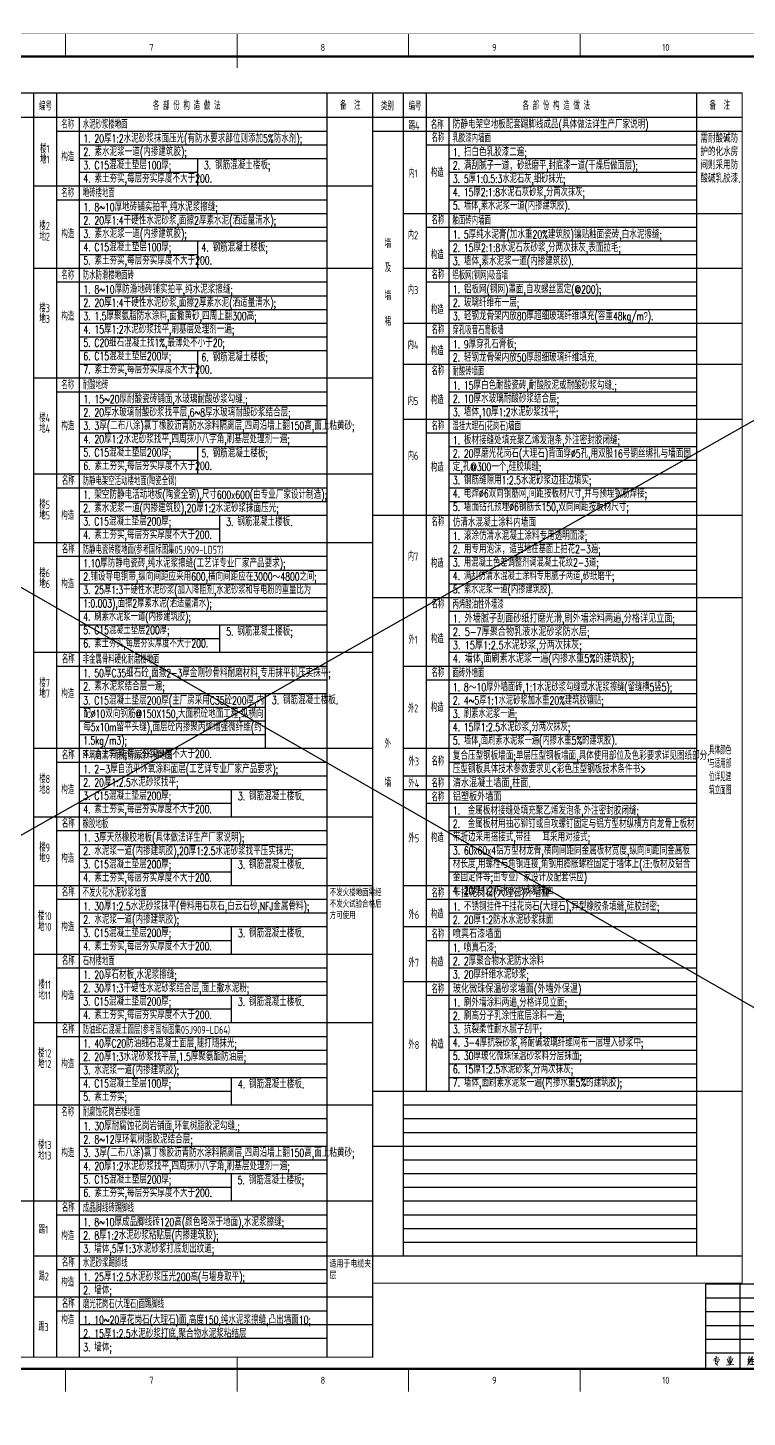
# Model space of a CAD drawing. Extents: x 238398 to 585159, y -66832 to 191977.
# Drawn here: x 408279 to 439743, y 131199 to 191977 of the extents above; entities that cross this region are included whole.
import ezdxf
from ezdxf.enums import TextEntityAlignment as Align

# ---------------------------------------------------------------- set-up
doc = ezdxf.new("R2010")
doc.units = 0
doc.header["$LTSCALE"] = 1000
doc.header["$MEASUREMENT"] = 0
doc.layers.get('0').update_dxf_attribs({"color": 8})
for name, color, linetype in [('-人员定位', 6, 'Continuous'), ('HQ2', 8, 'Continuous'), ('工程做法表', 8, 'Continuous')]:
    doc.layers.add(name, color=color, linetype=linetype)
doc.layers.add('PUB_TEXT', color=8, linetype='Continuous', lineweight=20)
doc.styles.add('BIGFONT', font='gbenor.shx', dxfattribs={"bigfont": 'gbcbig.shx'})
doc.styles.add('HZ', font='geditxt.shx', dxfattribs={"width": 0.75, "bigfont": 'hzfs_1.shx'})
doc.styles.get("Standard").update_dxf_attribs({"font": 'gbenor.shx', "bigfont": 'gbcbig.shx'})
doc.styles.add('TK', font='GEDITXT.SHX', dxfattribs={"width": 0.85, "height": 3.5, "bigfont": 'hztxt1.shx'})

# ---------------------------------------------------------------- blocks, each defined once
blk = doc.blocks.new('GEDI_WK_A11')
at = {"color": 3}
for p, q in [((450, 584), (450, 594)), ((525, 584), (525, 594)), ((600, 584), (600, 594)), ((675, 584), (675, 594)), ((450, 0), (450, 10)), ((525, 0), (525, 10)), ((600, 0), (600, 10)), ((675, 0), (675, 10))]:
    blk.add_line(p, q, dxfattribs=at)
for points, const_width in [([(0, 0), (1050, 0), (1050, 594), (0, 594)], 0.1), ([(25, 10), (1040, 10), (1040, 584), (25, 584)], 1)]:
    blk.add_lwpolyline(points, close=True, dxfattribs=dict(at, const_width=const_width))
for points in [[(525, 579, 0.5, 0.5, 0), (525, 594, 0.5, 0.5, 0)], [(525, 0, 0.5, 0.5, 0), (525, 15, 0.5, 0.5, 0)]]:
    blk.add_lwpolyline(points, format="xyseb", dxfattribs=at)
for s, p in [('7', (487.5, 588)), ('8', (562.5, 588)), ('9', (637.5, 588)), ('10', (712.5, 588)), ('7', (487.5, 5)), ('8', (562.5, 5)), ('9', (637.5, 5)), ('10', (712.5, 5))]:
    blk.add_text(s, height=3, dxfattribs=at).set_placement(p, align=Align.MIDDLE)
blk = doc.blocks.new('GEDI_HQ2_2012')
at = {"layer": 'HQ2', "color": 2}
for p, q in [((0, 37), (-65, 37)), ((-65, 0), (-65, 37)), ((-50, 0), (-50, 37)), ((-35, 0), (-35, 37)), ((-15, 0), (-15, 37)), ((0, 0), (0, 37)), ((-65, 31), (0, 31)), ((-65, 25), (0, 25)), ((-65, 19), (0, 19)), ((-65, 13), (0, 13)), ((-65, 7), (0, 7)), ((0, 0), (0, 7)), ((-65, 0), (0, 0))]:
    blk.add_line(p, q, dxfattribs=at)
at = {"layer": 'HQ2', "color": 7, "lineweight": 0}
for points in [[(-61.84, 3.75), (-58.95, 3.96), (-59.09, 3.99), (-59.26, 3.96)], [(-61.32, 4.51), (-59.5, 4.74), (-59.61, 4.74), (-59.81, 4.67)], [(-60.48, 5.59), (-60.45, 5.32), (-60.68, 4.06), (-60.94, 2.94), (-61, 3), (-59.61, 3.24), (-59.64, 3.34), (-60.33, 1.98)], [(-60.97, 2.42), (-60.62, 2.15), (-60.39, 1.98), (-60.13, 1.81), (-59.99, 1.67), (-59.9, 1.5)], [(-56.1, 1.64), (-52.83, 1.81), (-52.98, 1.84), (-53.3, 1.77)], [(-55.7, 4.3), (-55.3, 3.17), (-55.24, 2.8)], [(-54.89, 5.32), (-54.83, 5.02), (-54.83, 1.71)], [(-54.16, 5.56), (-54.1, 5.29), (-54.16, 1.74)], [(-53.24, 4.44), (-53.3, 3.99), (-53.67, 3.34), (-54.13, 2.66)], [(-45.7, 4.4), (-45.7, 4.26), (-45.81, 3.69), (-45.9, 3.24), (-45.95, 2.94), (-46.07, 2.69), (-46.25, 2.39), (-46.42, 2.12), (-46.62, 1.84), (-46.85, 1.57)], [(-46.82, 3.96), (-45.72, 4.09)], [(-46.04, 5.53), (-46.04, 5.36), (-46.48, 3), (-46.3, 2.9), (-46.1, 2.73), (-45.92, 2.59), (-45.78, 2.42), (-45.7, 2.25)], [(-45.75, 1.81), (-43.72, 1.91), (-43.93, 1.94), (-44.27, 1.88)], [(-45.12, 4.88), (-45.12, 4.64), (-45.26, 3.99), (-45.4, 3.58), (-45.58, 3.21)], [(-45.29, 3), (-44.07, 3.17), (-44.22, 3.17), (-44.36, 3.11)], [(-45.17, 3.96), (-44.02, 4.06), (-44.1, 4.09), (-44.27, 4.06)], [(-44.71, 5.53), (-44.68, 5.32), (-44.74, 1.88)], [(-39.56, 4.64), (-39.47, 4.61), (-38.17, 4.84), (-38.25, 4.91), (-38.49, 4.57), (-38.74, 4.2), (-39.01, 3.89), (-39.3, 3.58), (-39.62, 3.27), (-39.96, 2.97), (-40.34, 2.69), (-40.4, 2.66), (-40.63, 2.52), (-40.86, 2.36)], [(-39.15, 5.7), (-39.18, 5.46), (-39.53, 4.91), (-39.73, 4.57), (-39.96, 4.26), (-40.25, 3.92), (-40.54, 3.69)], [(-39.88, 4.26), (-39.82, 4.23), (-39.5, 3.92), (-39.47, 3.75), (-39.59, 3.99)], [(-39.73, 3.04), (-39.67, 2.94), (-39.62, 2.08), (-39.59, 1.98), (-39.59, 1.37), (-39.62, 1.64), (-39.62, 1.74), (-38.19, 1.91), (-38.22, 1.91), (-38.37, 1.91), (-38.22, 3.17), (-38.17, 3.11), (-38.25, 3.07), (-39.64, 2.87)], [(-27.95, 4.37), (-27.98, 4.2), (-28.44, 3.58), (-28.47, 3.51), (-28.7, 3.21), (-29.11, 2.83), (-29.31, 2.66), (-29.51, 2.49)], [(-28.5, 5.49), (-28.53, 5.26), (-28.76, 4.74), (-28.96, 4.33), (-29.2, 3.99)], [(-28.99, 1.61), (-26.79, 1.77), (-26.93, 1.77), (-27.25, 1.74)], [(-28.73, 4.81), (-27.89, 4.91)], [(-28.62, 2.66), (-28.47, 2.22), (-28.47, 2.01), (-28.5, 2.29)], [(-28.53, 4.78), (-28.33, 4.26)], [(-27.57, 3.27), (-28.5, 3.14)], [(-28.07, 2.94), (-27.95, 2.42), (-28.01, 2.15), (-28.01, 2.52)], [(-28.01, 4.13), (-26.85, 2.83), (-26.38, 2.83), (-26.85, 2.87), (-27.08, 3.11)], [(-27.43, 5.49), (-27.4, 5.32), (-27.75, 4.37)], [(-27.34, 2.9), (-27.34, 2.66), (-27.69, 1.71)], [(-27.6, 4.71), (-26.56, 4.88)], [(-27.28, 4.67), (-27.02, 4.13)], [(-22.07, 4.64), (-21.98, 4.61), (-20.68, 4.84), (-20.76, 4.91), (-20.99, 4.57), (-21.26, 4.2), (-21.52, 3.89), (-21.81, 3.58), (-22.12, 3.27), (-22.47, 2.97), (-22.85, 2.69), (-22.91, 2.66), (-23.14, 2.52), (-23.37, 2.36)], [(-21.66, 5.7), (-21.69, 5.46), (-22.04, 4.91), (-22.24, 4.57), (-22.47, 4.26), (-22.76, 3.92), (-23.05, 3.69)], [(-22.39, 4.26), (-22.33, 4.23), (-22.01, 3.92), (-21.98, 3.75), (-22.1, 3.99)], [(-22.24, 3.04), (-22.18, 2.94), (-22.12, 2.08), (-22.1, 1.98), (-22.1, 1.37), (-22.12, 1.64), (-22.12, 1.74), (-20.71, 1.91), (-20.74, 1.91), (-20.88, 1.91), (-20.74, 3.17), (-20.68, 3.11), (-20.76, 3.07), (-22.15, 2.87)], [(-11.41, 5.19), (-11.35, 4.84), (-11.32, 4.09), (-11.29, 3.31), (-11.29, 3.21), (-11.29, 2.66), (-11.29, 1.94), (-11.29, 2.18), (-10.17, 2.39), (-9.93, 2.15), (-9.87, 2.46), (-9.87, 2.87), (-9.84, 3.65), (-9.82, 4.47), (-9.82, 5.15), (-9.79, 5.05), (-11.32, 4.81)], [(-11.29, 3.58), (-10.17, 3.79), (-10.28, 3.82), (-10.54, 3.69)], [(-6.17, 2.63), (-4.37, 2.9), (-4.46, 2.94), (-4.57, 2.83)], [(-5.5, 2.42), (-5.53, 2.25), (-5.76, 1.91), (-5.97, 1.67), (-6.17, 1.5)], [(-6.08, 4.57), (-4.37, 4.78)], [(-5.62, 5.49), (-5.56, 5.29), (-5.56, 2.73)], [(-5.53, 3.99), (-5.01, 4.09)], [(-5.5, 3.41), (-5.04, 3.51)], [(-5.04, 2.52), (-4.72, 2.12), (-4.72, 1.94), (-4.83, 2.25)], [(-4.8, 5.7), (-4.75, 5.49), (-4.83, 2.83)], [(-4.14, 5.22), (-4.05, 4.84), (-4.05, 4.09), (-4.08, 3.27), (-4.14, 2.76), (-4.28, 2.22), (-4.46, 1.88), (-4.78, 1.37)], [(-4.08, 3.07), (-4.02, 3.07), (-3.56, 3.17)], [(-4.05, 4.81), (-3.18, 4.98), (-3.27, 5.08), (-3.27, 4.03), (-3.27, 3.96), (-3.24, 2.42), (-3.27, 1.84), (-3.3, 1.5), (-3.33, 1.4), (-3.76, 1.84), (-3.36, 1.54)], [(-4.02, 3.96), (-3.53, 4.06)]]:
    blk.add_lwpolyline(points, dxfattribs=at)
blk.add_text('112233', height=0.0001).set_placement((-22.1, 1.74))
blk = doc.blocks.new('A$C7DF8697A')
for name, p in [('GEDI_WK_A11', (0, 0)), ('GEDI_HQ2_2012', (795, 10))]:
    blk.add_blockref(name, p)
at = {"style": 'TK', "width": 0.85}
for tag, height, p in [('PROJECTNAME', 4.75, (985, 44)), ('PHASE', 4, (1027, 44)), ('DRAWINGNAME', 4.75, (995, 31))]:
    blk.add_attdef(tag, text='', height=height, dxfattribs=at).set_placement(p, align=Align.MIDDLE_CENTER)
for tag, p, height in [('APPROVE', (872, 32.75), 3.5), ('DESIGN', (917, 32.75), 3.5), ('REVIEW1', (872, 25.75), 3.5), ('DRAW', (917, 25.75), 3.5), ('REVIEW2', (872, 18.75), 3.5), ('PROPORTION', (917, 18.75), 3.5), ('DRAWINGNUMBER', (967, 18.5), 4), ('CHECK', (872, 11.75), 3.5), ('DATE', (917, 11.75), 3.5), ('VERSION', (1033, 11.75), 3.5)]:
    blk.add_attdef(tag, p, '', height=height, dxfattribs=at)

msp = doc.modelspace()

# ---------------------------------------------------------------- linework, layer by layer
at = {"layer": '-人员定位'}
for p, q in [((364934.5, 132316.4), (469934.5, 191716.4)), ((365269.7, 191976.9), (471303.3, 131198.5))]:
    msp.add_line(p, q, dxfattribs=at)
at = {"layer": '工程做法表'}
for p, q in [((415697.6, 186258.1), (415697.6, 185058.1)), ((415705.5, 182658.1), (415705.5, 181458.1)), ((415705.5, 177858.1), (415705.5, 176658.1)), ((415705.5, 173658.1), (415705.5, 172458.1)), ((416669.7, 170658.1), (416669.7, 169458.1)), ((416669.7, 165858.1), (416669.7, 164658.1)), ((418666.7, 162858.1), (418666.7, 160458.1)), ((417180.4, 158658.1), (417180.4, 157458.1)), ((417180.4, 155658.1), (417180.4, 154458.1)), ((417180.4, 152658.1), (417180.4, 151458.1)), ((417180.4, 149658.1), (417180.4, 148458.1)), ((417180.4, 146058.1), (417180.4, 144858.1)), ((417180.4, 141858.1), (417180.4, 140658.1))]:
    msp.add_line(p, q, dxfattribs=at)
at = {"layer": '工程做法表', "const_width": 50}
for points in [[(369434.5, 189121.7), (412888.8, 189121.7)], [(369434.5, 189121.7), (423363.1, 189121.7), (423363.1, 133821.7), (407200.1, 133821.7)], [(369434.5, 189121.7), (423363.1, 189121.7), (423363.1, 133821.7), (407200.1, 133821.7)], [(385597.6, 189121.7), (439526.2, 189121.7), (439526.2, 137058.1), (423363.1, 137058.1)], [(385597.6, 189121.7), (439526.2, 189121.7), (439523.3, 138258.1), (423363.1, 138258.1)], [(407193.7, 188058.1), (423363.1, 188058.1)], [(423356.7, 188058.1), (439526.2, 188058.1)]]:
    msp.add_lwpolyline(points, dxfattribs=at)
at = {"layer": '工程做法表'}
for points in [[(408531.6, 189121.7), (408531.6, 133821.7)], [(409531.6, 189121.7), (409531.6, 133821.7)], [(421361.8, 189121.7), (421361.8, 133821.7)], [(424695.7, 189121.7), (424695.7, 138258.1)], [(425694.7, 189121.7), (425694.7, 145458.1)], [(437525.9, 189121.7), (437525.9, 138258.1)], [(410531.6, 188058.1), (410531.6, 133821.7)], [(426695.6, 188058.1), (426695.6, 145458.1)], [(409531.6, 187458.1), (421361.8, 187458.1)], [(409531.6, 187458.1), (421361.8, 187458.1)], [(423364.1, 187458.1), (439526, 187458.1)], [(410531.6, 186858.1), (421361.8, 186858.1)], [(425695.7, 186858.1), (437525.9, 186858.1)], [(410531.6, 186258.1), (421361.8, 186258.1)], [(426695.6, 186258.1), (437525.9, 186258.1)], [(410531.6, 185658.1), (415697.6, 185658.1)], [(426695.6, 185658.1), (437525.9, 185658.1)], [(408531.6, 185058.1), (423363.1, 185058.1)], [(426695.6, 185058.1), (437525.9, 185058.1)], [(409531.6, 184458.1), (421361.8, 184458.1)], [(426695.6, 184458.1), (437525.9, 184458.1)], [(410531.6, 183858.1), (421361.8, 183858.1)], [(424695.7, 183858.1), (439525.8, 183858.1)], [(410531.6, 183258.1), (421361.8, 183258.1)], [(425695.7, 183258.1), (437525.9, 183258.1)], [(410531.6, 182658.1), (421361.8, 182658.1)], [(426695.6, 182658.1), (437525.9, 182658.1)], [(410531.6, 182058.1), (415705.5, 182058.1)], [(426695.6, 182058.1), (437525.9, 182058.1)], [(408531.6, 181458.1), (423363.1, 181458.1)], [(424694.7, 181458.1), (439525.7, 181458.1)], [(409531.6, 180858.1), (421361.8, 180858.1)], [(425695.7, 180858.1), (437525.9, 180858.1)], [(410531.6, 180258.1), (421361.8, 180258.1)], [(426695.6, 180258.1), (437525.9, 180258.1)], [(410531.6, 179658.1), (421361.8, 179658.1)], [(426695.6, 179658.1), (437525.9, 179658.1)], [(410531.6, 179058.1), (421361.8, 179058.1)], [(424694.7, 179058.1), (439525.7, 179058.1)], [(410531.6, 178458.1), (421361.8, 178458.1)], [(425695.7, 178458.1), (437525.9, 178458.1)], [(410531.6, 177858.1), (421361.8, 177858.1)], [(426695.6, 177858.1), (437525.9, 177858.1)], [(410531.6, 177258.1), (415705.5, 177258.1)], [(424694.7, 177258.1), (439525.7, 177258.1)], [(408531.6, 176658.1), (423363.1, 176658.1)], [(426695.6, 176658.1), (437525.9, 176658.1)], [(409531.6, 176058.1), (421361.8, 176058.1)], [(426695.6, 176058.1), (437525.9, 176058.1)], [(410531.6, 175458.1), (421361.8, 175458.1)], [(426695.6, 175458.1), (437525.9, 175458.1)], [(410531.6, 174858.1), (421361.8, 174858.1)], [(424694.7, 174858.1), (439525.1, 174858.1)], [(410531.6, 174258.1), (421361.8, 174258.1)], [(425694.7, 174258.1), (437525.9, 174258.1)], [(410531.6, 173658.1), (421361.8, 173658.1)], [(426695.6, 173658.1), (437525.9, 173658.1)], [(410531.6, 173058.1), (415705.5, 173058.1)], [(426695.6, 173058.1), (437525.9, 173058.1)], [(408531.6, 172458.1), (423363.1, 172458.1)], [(426694.6, 172458.1), (437524.9, 172458.1)], [(409531.6, 171858.1), (421361.8, 171858.1)], [(426694.6, 171858.1), (437525.9, 171858.1)], [(410531.6, 171258.1), (421361.8, 171258.1)], [(426694.6, 171258.1), (437525.9, 171258.1)], [(410531.6, 170658.1), (421361.8, 170658.1)], [(423363.1, 170658.1), (439525.2, 170658.1)], [(410531.6, 170058.1), (416669.7, 170058.1)], [(426695.6, 170058.1), (437525.9, 170058.1)], [(408531.6, 169458.1), (423362.9, 169458.1)], [(426695.6, 169458.1), (437525.9, 169458.1)], [(409531.6, 168858.1), (421361.8, 168858.1)], [(426695.6, 168858.1), (437525.9, 168858.1)], [(410531.6, 168258.1), (421361.8, 168258.1)], [(426695.6, 168258.1), (437525.9, 168258.1)], [(410531.6, 167658.1), (421361.8, 167658.1)], [(426695.6, 167658.1), (437525.9, 167658.1)], [(410531.6, 167058.1), (421361.8, 167058.1)], [(423363.1, 167058.1), (439525, 167058.1)], [(410531.6, 166458.1), (421361.8, 166458.1)], [(426695.6, 166458.1), (437525.9, 166458.1)], [(410531.6, 165858.1), (421361.8, 165858.1)], [(426695.6, 165858.1), (437525.9, 165858.1)], [(410531.6, 165258.1), (416669.7, 165258.1)], [(426695.6, 165258.1), (437525.9, 165258.1)], [(408531.6, 164658.1), (423362.6, 164658.1)], [(426695.6, 164658.1), (437525.9, 164658.1)], [(409531.6, 164058.1), (421361.8, 164058.1)], [(424695.7, 164058.1), (437525.9, 164058.1)], [(410531.6, 163458.1), (421361.8, 163458.1)], [(425695.7, 163458.1), (437525.9, 163458.1)], [(410531.6, 162858.1), (421361.8, 162858.1)], [(426695.6, 162858.1), (437525.9, 162858.1)], [(410531.6, 162258.1), (418666.7, 162258.1)], [(426695.6, 162258.1), (437525.9, 162258.1)], [(410531.6, 161658.1), (418666.7, 161658.1)], [(426695.6, 161658.1), (437525.9, 161658.1)], [(408531.6, 160458.1), (423362.4, 160458.1)], [(410531.6, 161058.1), (418666.7, 161058.1)], [(424695.7, 160458.1), (437525.9, 160458.1)], [(426695.6, 161058.1), (437525.9, 161058.1)], [(409531.6, 159858.1), (421361.8, 159858.1)], [(426695.6, 159858.1), (437525.9, 159858.1)], [(410531.6, 159258.1), (421361.8, 159258.1)], [(424695.7, 159258.1), (437525.9, 159258.1)], [(410531.6, 158658.1), (421361.8, 158658.1)], [(424695.7, 158658.1), (437525.9, 158658.1)], [(410531.6, 158058.1), (417180.4, 158058.1)], [(425694.7, 158058.1), (437525.9, 158058.1)], [(408531.6, 157458.1), (423362.3, 157458.1)], [(426695.6, 157458.1), (437525.9, 157458.1)], [(409531.6, 156858.1), (421361.8, 156858.1)], [(426695.6, 156858.1), (437525.9, 156858.1)], [(410531.6, 156258.1), (421361.8, 156258.1)], [(426695.6, 156258.1), (437525.9, 156258.1)], [(410531.6, 155658.1), (421361.8, 155658.1)], [(426695.6, 155658.1), (437525.9, 155658.1)], [(410531.6, 155058.1), (417180.4, 155058.1)], [(426695.6, 155058.1), (437525.9, 155058.1)], [(408531.6, 154458.1), (423362.1, 154458.1)], [(424695.7, 154458.1), (437525.9, 154458.1)], [(409531.6, 153858.1), (421361.8, 153858.1)], [(425695.7, 153858.1), (437525.9, 153858.1)], [(410531.6, 153258.1), (421361.8, 153258.1)], [(426695.6, 153258.1), (437525.9, 153258.1)], [(410531.6, 152658.1), (421361.8, 152658.1)], [(424695.7, 152658.1), (437525.9, 152658.1)], [(410531.6, 152058.1), (417180.4, 152058.1)], [(425695.7, 152058.1), (437525.9, 152058.1)], [(408531.6, 151458.1), (423363.1, 151458.1)], [(426694.6, 151458.1), (437525.9, 151458.1)], [(409531.6, 150858.1), (421361.8, 150858.1)], [(426695.6, 150858.1), (437525.9, 150858.1)], [(410531.6, 150258.1), (421361.8, 150258.1)], [(424695.7, 150258.1), (437525.9, 150258.1)], [(410531.6, 149658.1), (421361.8, 149658.1)], [(425694.7, 149658.1), (437525.9, 149658.1)], [(410531.6, 149058.1), (417180.4, 149058.1)], [(426694.6, 149058.1), (437525.9, 149058.1)], [(408531.6, 148458.1), (423363.1, 148458.1)], [(426694.6, 148458.1), (437525.9, 148458.1)], [(426695.6, 148458.1), (437525.9, 148458.1)], [(409531.6, 147858.1), (421361.8, 147858.1)], [(426694.6, 147858.1), (437525.9, 147858.1)], [(426695.6, 147858.1), (437525.9, 147858.1)], [(410531.6, 147258.1), (421361.8, 147258.1)], [(426694.6, 147258.1), (437525.9, 147258.1)], [(426695.6, 147258.1), (437525.9, 147258.1)], [(410531.6, 146658.1), (421361.8, 146658.1)], [(426694.6, 146658.1), (437525.9, 146658.1)], [(426695.6, 146658.1), (437525.9, 146658.1)], [(410531.6, 146058.1), (421361.8, 146058.1)], [(426694.6, 146058.1), (437525.9, 146058.1)], [(426695.6, 146058.1), (437525.9, 146058.1)], [(410531.6, 145458.1), (417180.4, 145458.1)], [(423364.1, 145458.1), (439524.3, 145458.1)], [(424695.7, 145458.1), (437525.9, 145458.1)], [(424695.7, 145458.1), (437525.9, 145458.1)], [(426695.6, 145458.1), (437525.9, 145458.1)], [(408531.6, 144858.1), (421361.8, 144858.1)], [(421361.8, 144858.1), (423363.1, 144858.1)], [(424695.7, 144858.1), (437525.9, 144858.1)], [(410531.6, 144258.1), (421361.8, 144258.1)], [(424695.7, 144258.1), (437525.9, 144258.1)], [(410531.6, 143658.1), (421361.8, 143658.1)], [(424695.7, 143658.1), (437525.9, 143658.1)], [(410531.6, 143058.1), (421361.8, 143058.1)], [(423363.1, 143058.1), (437525.9, 143058.1)], [(410531.6, 142458.1), (421361.8, 142458.1)], [(424695.7, 142458.1), (437525.9, 142458.1)], [(410531.6, 141858.1), (421361.8, 141858.1)], [(424695.7, 141858.1), (437525.9, 141858.1)], [(410531.6, 141258.1), (417180.4, 141258.1)], [(424695.7, 141258.1), (437525.9, 141258.1)], [(407200.1, 140658.1), (423363.1, 140658.1)], [(424695.7, 140658.1), (437525.9, 140658.1)], [(409531.6, 140058.1), (421361.8, 140058.1)], [(424695.7, 140058.1), (437525.9, 140058.1)], [(410531.6, 139458.1), (421361.8, 139458.1)], [(424695.7, 139458.1), (437525.9, 139458.1)], [(410531.6, 138858.1), (421361.8, 138858.1)], [(424695.7, 138858.1), (437525.9, 138858.1)], [(408531.6, 138258.1), (423361.5, 138258.1)], [(423363.1, 138258.1), (439523.3, 138258.1)], [(409531.6, 137658.1), (421361.8, 137658.1)], [(410531.6, 137058.1), (421361.8, 137058.1)], [(408531.6, 136458.1), (423361.5, 136458.1)], [(409531.6, 135858.1), (421361.8, 135858.1)], [(410531.6, 135258.1), (423361.5, 135258.1)], [(410531.6, 134658.1), (421361.8, 134658.1)]]:
    msp.add_lwpolyline(points, dxfattribs=at)

# ---------------------------------------------------------------- block references
at = {"layer": 'PUB_TEXT', "xscale": 100, "yscale": 100, "zscale": 100}
msp.add_blockref('A$C7DF8697A', (364934.5, 132316.4), dxfattribs=at)

# ---------------------------------------------------------------- texts
at = {"layer": 'PUB_TEXT', "linetype": 'Continuous', "style": 'BIGFONT'}
for s, width, p in [('编号', 0.8, (409049.6, 188370.1)), ('备  注', 0.8, (422381.1, 188400.9)), ('类别', 0.8, (424004.4, 188370.1)), ('编号', 0.8, (425212.7, 188370.1)), ('备  注', 0.8, (438544.2, 188400.9)), ('踢4', 0.75, (425181.9, 187520)), ('名称', 0.8, (426211.8, 186987.2)), ('楼1', 0.8, (409017.1, 186506.5)), ('地1', 0.8, (409017.1, 186038.5)), ('内1', 0.75, (425131.4, 185428.8)), ('名称', 0.8, (426211.8, 183387.2)), ('楼2', 0.8, (409017.1, 183135.4)), ('地2', 0.8, (409017.1, 182667.4)), ('内2', 0.75, (425131.4, 182724.8)), ('墙', 0.8, (424029.4, 182355.2)), ('及', 0.8, (424029.4, 181298)), ('名称', 0.8, (426211.8, 180987.2)), ('内3', 0.75, (425131.4, 180324.8)), ('楼3', 0.8, (409017.1, 179535.4)), ('墙', 0.8, (424029.4, 180080)), ('地3', 0.8, (409017.1, 179067.4)), ('裙', 0.8, (424029.4, 178947.6)), ('名称', 0.8, (426211.8, 178587.2)), ('内4', 0.75, (425131.4, 177924.8)), ('名称', 0.8, (426211.8, 176787.2)), ('内5', 0.75, (425131.4, 175482.6)), ('楼4', 0.8, (409017.1, 174735.4)), ('地4', 0.8, (409017.1, 174267.4)), ('名称', 0.8, (426211.8, 174387.2)), ('内6', 0.75, (425131.4, 173082.6)), ('名称', 0.8, (410047.8, 171987.2)), ('楼5', 0.8, (409017.1, 170942.3)), ('地5', 0.8, (409017.1, 170474.3)), ('名称', 0.8, (426211.8, 170187.2)), ('名称', 0.8, (410047.8, 168987.2)), ('内7', 0.75, (425131.4, 168671.1)), ('楼6', 0.8, (409017.1, 167942.3)), ('地6', 0.8, (409017.1, 167474.3)), ('名称', 0.8, (426211.8, 166587.2)), ('外1', 0.75, (425131.4, 165028.8)), ('名称', 0.8, (410047.8, 164187.2)), ('楼7', 0.8, (409017.1, 163142.3)), ('名称', 0.8, (426211.8, 163587.2)), ('地7', 0.8, (409017.1, 162674.3)), ('外2', 0.75, (425131.4, 162028.8)), ('外', 0.8, (424029.4, 160470.7)), ('名称', 0.8, (410047.8, 159987.2)), ('外3', 0.8, (425160.2, 159705.6)), ('名称', 0.8, (426211.8, 159711.1)), ('楼8', 0.8, (409017.1, 158942.3)), ('地8', 0.8, (409017.1, 158474.3)), ('墙', 0.8, (424029.4, 158782.1)), ('外4', 0.8, (425160.2, 158744.8)), ('名称', 0.8, (426211.8, 158750.2)), ('名称', 0.8, (426211.8, 158150.2)), ('名称', 0.8, (410047.8, 156987.2)), ('楼9', 0.8, (409017.1, 155942.3)), ('外5', 0.8, (425160.2, 156348.2)), ('地9', 0.8, (409017.1, 155474.3)), ('名称', 0.8, (410047.8, 153987.2)), ('名称', 0.8, (426211.8, 153950.2)), ('楼10', 0.8, (409017.1, 152942.3)), ('外6', 0.8, (425160.2, 152999.9)), ('地10', 0.8, (409017.1, 152474.3)), ('名称', 0.8, (426211.8, 152150.2)), ('名称', 0.8, (410047.8, 150987.2)), ('外7', 0.8, (425160.2, 150899.9)), ('楼11', 0.8, (409017.1, 149942.3)), ('名称', 0.8, (426211.8, 149750.2)), ('地11', 0.8, (409017.1, 149474.3)), ('名称', 0.8, (410047.8, 147987.2)), ('外8', 0.8, (425160.2, 147309.8)), ('楼12', 0.8, (409017.1, 146942.3)), ('地12', 0.8, (409017.1, 146474.3)), ('楼13', 0.8, (409017.1, 142935.4)), ('地13', 0.8, (409017.1, 142467.4)), ('名称', 0.8, (410047.8, 140187.2)), ('踢1', 0.75, (408967.3, 139222.9)), ('名称', 0.8, (410047.8, 137787.2)), ('踢2', 0.75, (408977.8, 137180.9)), ('名称', 0.8, (410047.8, 135987.2)), ('踢3', 0.75, (408967.3, 134963.9))]:
    msp.add_text(s, height=350, dxfattribs=dict(at, width=width)).set_placement(p, align=Align.CENTER)
at = {"layer": 'PUB_TEXT', "linetype": 'Continuous', "style": 'BIGFONT', "width": 0.8}
for s, p in [('各 部 份 构 造 做 法', (413752.8, 188389.3)), ('各 部 份 构 造 做 法', (429915.9, 188389.3)), ('名称', (409741.9, 187567)), ('水泥砂浆楼地面', (410680.8, 187567)), ('名称', (425906.3, 187554.6)), ('乳胶漆内墙面', (426850.8, 186968.1)), ('构造', (409748.3, 186150.2)), ('构造', (425908.2, 185463.5)), ('名称', (409741.9, 184567)), ('地砖楼地面', (410680.8, 184567)), ('釉面砖内墙面', (426850.8, 183368.1)), ('构造', (409748.3, 182779.1)), ('构造', (425908.2, 181863.5)), ('名称', (409741.9, 180967)), ('防水防滑楼地面砖', (410680.8, 180967)), ('铝板网(钢网)吸音墙', (426850.8, 180968.1)), ('构造', (409748.3, 179179.1)), ('构造', (425908.2, 179463.5)), ('穿孔吸音石膏板墙', (426850.8, 178568.1)), ('构造', (425908.2, 177663.5)), ('耐酸砖墙面', (426850.8, 176768.1)), ('名称', (409741.9, 176167)), ('耐酸地砖', (410680.8, 176167)), ('构造', (425908.2, 175517.2)), ('构造', (409748.3, 174379.1)), ('湿挂大理石(花岗石)墙面', (426850.8, 174368.1)), ('构造', (425908.2, 172568.9)), ('防静电架空活动楼地面(陶瓷全钢) ', (410678.7, 171968)), ('构造', (409744.2, 170463.5)), ('防静电瓷砖楼地面(参考国标图集05J909-LD57) ', (410678.7, 168968)), ('构造', (425908.2, 168370)), ('构造', (409744.2, 167463.5)), ('丙烯酸油性外墙漆', (426850.8, 166568.1)), ('构造', (425908.2, 165063.5)), ('非金属骨料硬化耐磨楼地面 ', (410678.7, 164168)), ('面砖外墙面', (426850.8, 163568.1)), ('构造', (409744.2, 162663.5)), ('构造', (425908.2, 162063.5)), ('环氧自流平耐磨防腐涂料楼地面 ', (410678.7, 159968)), ('构造', (409744.2, 158463.5)), ('橡胶地板', (410678.7, 156968)), ('构造', (425908.2, 156372.3)), ('构造', (409744.2, 155463.5)), ('不发火花水泥砂浆地面', (410678.7, 153968)), ('构造', (425908.2, 153024)), ('构造', (409744.2, 152463.5)), ('石材楼地面', (410678.7, 150968)), ('构造', (425908.2, 150924)), ('构造', (409744.2, 149463.5)), ('防油细石混凝土面层(参考国标图集05J909-LD64)', (410678.7, 147968)), ('构造', (425908.2, 147333.9)), ('构造', (409744.2, 146463.5)), ('名称', (409741.9, 144367)), ('耐腐蚀花岗岩楼地面', (410680.8, 144367)), ('构造', (409748.3, 142579.1)), ('成品脚线砖踢脚线', (410686.7, 140168.1)), ('构造', (409744.2, 138954.6)), ('水泥砂浆踢脚线', (410686.7, 137768.1)), ('构造', (409744.2, 136922.8)), ('磨光花岗石(大理石)面踢脚线', (410686.7, 135968.1)), ('构造', (409744.2, 135280.9))]:
    msp.add_text(s, height=350, dxfattribs=at).set_placement(p)
at = {"layer": 'PUB_TEXT', "linetype": 'Continuous', "attachment_point": 1}
for s, insert, char_height, width, style in [('{\\W0.7;\\P防静电架空地板配套踢脚线成品(具体做法详生产厂家说明)}', (426866.2, 188509.2), 350, 10657.664, 'HZ'), ('{\\W0.7;1. 20厚1:2水泥砂浆抹面压光(有防水要求部位则添加5%防水剂);\\P2. 素水泥浆一道(内掺建筑胶);\\P3. C15混凝土垫层100厚;\\P4. 素土夯实,每层夯实厚度不大于200.}', (410711, 187308.1), 350, 12745.052, 'HZ'), ('{\\W0.7;需耐酸碱防护的化水房间则采用防酸碱乳胶漆.}', (437694.9, 187309.1), 350, 1831.302, 'HZ'), ('{\\W0.7;1. 扫白色乳胶漆二遍;\\P2. 满刮腻子一道\\fSimSun|b0|i0|c134|p2;，\\Fgeditxt,dxt|c134;砂纸磨平,封底漆一道(干燥后做面层);\\P3. 5厚1:0.5:3水泥石灰,细砂抹光;\\P4. 15厚2:1:8水泥石灰砂浆,分两次抹灰;\\P5. 墙体,素水泥浆一道(内掺建筑胶).}', (426868.2, 186709.2), 350, 8336.461, 'HZ'), ('{\\W0.7;\\P\\P3. 钢筋混凝土楼板;}', (415986.4, 187308.1), 350, 12745.052, 'HZ'), ('{\\W0.7;1. 8~10厚地砖铺实拍平,纯水泥浆擦缝;\\P2. 20厚1:4干硬性水泥砂浆,面擦2厚素水泥(洒适量清水);\\P3. 素水泥浆一道(内掺建筑胶);\\P4. C15混凝土垫层100厚;\\P5. 素土夯实,每层夯实厚度不大于200.}', (410711, 184308.1), 350, 12745.052, 'HZ'), ('{\\W0.7;1. 5厚纯水泥膏(加水重20%建筑胶)镶贴釉面瓷砖,白水泥擦缝;\\P2. 15厚2:1:8水泥石灰砂浆,分两次抹灰,表面拉毛;\\P3. 墙体,素水泥浆一道(内掺建筑胶).}', (426868.2, 183109.2), 350, 10657.664, 'HZ'), ('\\P\\P{\\W0.7;4. 钢筋混凝土楼板;}', (415874.9, 183708.1), 350, 12745.052, 'HZ'), ('{\\W0.7;1. 8~10厚防滑地砖铺实拍平,纯水泥浆擦缝;\\P2. 20厚1:4干硬性水泥砂浆,面擦2厚素水泥(洒适量清水);\\P3. 1.5厚聚氨脂防水涂料,面撒黄砂,四周上翻300高;\\P4. 15厚1:2水泥砂浆找平,刷基层处理剂一遍;\\P5. C20细石混凝土找1%,最薄处不小于20;\\P6. C15混凝土垫层200厚;\\P7. 素土夯实,每层夯实厚度不大于200.}', (410711, 180708.1), 350, 12745.052, 'HZ'), ('{\\W0.7;1. 铝板网(钢网)罩面,自攻螺丝固定(@200);\\P2. 玻璃纤维布一层;\\P3. 轻钢龙骨架内放80厚超细玻璃纤维填充(容重48kg/m\x8f).}', (426868.2, 180709.2), 350, 10657.664, 'HZ'), ('{\\W0.7;1. 9厚穿孔石膏板;\\P2. 轻钢龙骨架内放50厚超细玻璃纤维填充.}', (426868.2, 178309.2), 350, 10657.664, 'HZ'), ('\\P\\P{\\W0.7;6. 钢筋混凝土楼板;}', (415874.9, 178908.1), 350, 12745.052, 'HZ'), ('{\\W0.7;1. 15厚白色耐酸瓷砖,耐酸胶泥或耐酸砂浆勾缝.;\\P2. 10厚水玻璃耐酸砂浆结合层;\\H1.033x; \\H0.9681x;\\P3. \\H0.99995x;墙体,10厚1:2水泥砂浆找平;\\H1.022x; }', (426868.2, 176509.2), 350, 10657.664, 'HZ'), ('{\\W0.7;1. 15~20厚耐酸瓷砖铺面,水玻璃耐酸砂浆勾缝.;\\P2. 20厚水玻璃耐酸砂浆找平层,6~8厚水玻璃耐酸砂浆结合层;\\P3. 3厚(二布八涂)氯丁橡胶沥青防水涂料隔离层,四周沿墙上翻150高,面上粘黄砂;\\P4. 20厚1:2水泥砂浆找平,四周抹小八字角,刷基层处理剂一遍;\\P5. C15混凝土垫层200厚;\\P6. 素土夯实,每层夯实厚度不大于200.}', (410711, 175908.1), 350, 12745.052, 'HZ'), ('{\\W0.7;1. 板材接缝处填充聚乙烯发泡条,外注密封胶闭缝;\\P2. 20厚磨光花岗石(大理石)背面穿∅5孔,用双股16号铜丝绑扎与墙面固定,孔@300一个,硅胶填缝; \\P3. 钢筋缝隙用1:2.5水泥砂浆边挂边填实;\\P4. 电焊∅6双向钢筋网,间距按板材尺寸,并与预埋钢筋焊接;\\P5. 墙面钻孔预埋∅6钢筋长150,双向间距按板材尺寸;}', (426868.2, 174109.2), 350, 10657.664, 'HZ'), ('\\P\\P{\\W0.7;5. 钢筋混凝土楼板;}', (415874.9, 174708.1), 350, 12745.052, 'HZ'), ('{\\W0.7;\\P1. 架空防静电活动地板(陶瓷全钢),尺寸600x600(由专业厂家设计制造);\\P2. 素水泥浆一道(内掺建筑胶),20厚1:2水泥砂浆抹面压光;\\P3. C15混凝土垫层200厚;\\P4. 素土夯实,每层夯实厚度不大于200.}', (410704.5, 172309.2), 350, 13198.97, 'HZ'), ('\\P\\P{\\W0.7;3. 钢筋混凝土楼板.}', (416958.5, 171708.1), 350, 12745.052, 'HZ'), ('{\\W0.7;仿清水混凝土涂料内墙面\\P1. 滚涂仿清水混凝土涂料专用透明面漆;\\P2. 用专用泡沫\\fSimSun|b0|i0|c134|p2;，\\Fgeditxt,dxt|c134;适当地在基面上拍花2-3遍;\\P3. 用混凝土色差调整剂调混凝土花纹2-3道;\\P4. 满刮仿清水混凝土涂料专用腻子两道,砂纸磨平;\\P5. 素水泥浆一道(内掺建筑胶).}', (426868.2, 170509.2), 350, 8336.461, 'HZ'), ('{\\W0.7;\\P1.10厚防静电瓷砖,纯水泥浆擦缝(工艺详专业厂家产品要求);\\P2.铺设导电铜带,纵向间距应采用600,横向间距应在3000\\fSimSun|b0|i0|c134|p2;～\\Fgeditxt,dxt|c134;4800之间;\\P3. 25厚1:3干硬性水泥砂浆(加入降阻剂,水泥砂浆和导电粉的重量比为1:0.003),面擦2厚素水泥(洒适量清水);  \\P4. 刷素水泥浆一道(内掺建筑胶); \\P5. C15混凝土垫层200厚;\\P6. 素土夯实,每层夯实厚度不大于200.}', (410704.5, 169309.2), 350, 10657.275, 'HZ'), ('1. 外墙腻子刮面砂纸打磨光滑,{\\C7;刷}外墙涂料两遍,分格详见立面;\\P2. 5-7厚聚合物乳液水泥砂浆防水层;\\P3. 15厚1:2.5水泥砂浆,分两次抹灰;\\P4. 墙体,面刷素水泥浆一遍(内掺水重5%的建筑胶);', (426868.2, 166309.2), 350, 10657.664, 'HZ'), ('\\P\\P{\\W0.7;5. 钢筋混凝土楼板;}', (416958.5, 166908.1), 350, 12745.052, 'HZ'), ('{\\W0.7;\\P1. 50厚C35细石砼,面撒2-3厚金刚砂骨料耐磨材料,专用抹平机压实抹平;\\P2. 素水泥浆结合层一遍;}', (410704.5, 164509.2), 350, 10657.275, 'HZ'), ('{\\W0.7;1. 8\\fSimSun|b0|i0|c134|p2;～\\Fgeditxt,dxt|c134;10厚外墙面砖,1:1水泥砂浆勾缝或水泥浆擦缝(留缝横5竖5);\\P2. 4~5厚1:1水泥砂浆加水重20%建筑胶镶贴;\\P3. 刷素水泥浆一遍;\\P4. 15厚1:2.5水泥砂浆,分两次抹灰;\\P5. 墙体,面刷素水泥浆一遍(内掺水重5%的建筑胶).}', (426868.2, 163309.2), 350, 10657.664, 'HZ'), ('{\\W0.7;\\P3. C15混凝土垫层200厚(主厂房采用C35砼200厚,内配∅10双向钢筋@150X150,大面积砼地面工程,纵横向每5x10m留平头缝),面层砼内掺聚丙烯增强微纤维(约1.5kg/m3);\\P4. 素土夯实,每层夯实厚度不大于200.}', (410704.5, 163309.2), 350, 7962.151, 'HZ'), ('\\P{\\W0.7;\\P3. 钢筋混凝土楼板.}', (418955.5, 163908.1), 350, 12745.052, 'HZ'), ('{\\W0.7;具体颜色与适用部位详见建筑立面图}', (438068.7, 160541.8), 350, 1139, 'BIGFONT'), ('{\\W0.7;复合压型钢板墙面;单层压型钢板墙面,具体使用部位及色彩要求详见图纸部分;\\P压型钢板具体技术参数要求见<彩色压型钢板技术条件书>}', (426868.6, 160309.2), 350, 12745.052, 'HZ'), ('{\\W0.7;\\P1. 2-3厚自流平环氧涂料面层(工艺详专业厂家产品要求);\\P2. 20厚1:2.5水泥砂浆找平; \\P3. C15混凝土垫层200厚;\\P4. 素土夯实,每层夯实厚度不大于200.}', (410704.5, 160309.2), 350, 10657.275, 'HZ'), ('清水混凝土墙面,柱面.', (426868.6, 159109.2), 350, 12745.052, 'HZ'), ('\\P\\P{\\W0.7;3. 钢筋混凝土楼板.}', (417469.2, 159708.1), 350, 12745.052, 'HZ'), ('铝塑板外墙面', (426868.6, 158509.2), 350, 12745.052, 'HZ'), ('{\\W0.7;1.  金属板材接缝处填充聚乙烯发泡条,外注密封胶闭缝;\\P2.  金属板材用抽芯铆钉或自攻螺钉固定与铝方型材纵横方向龙骨上板材带折边采用搭接式,带挂   耳采用对接式; \\P3. 60x60x4铝方型材龙骨,横向间距同金属板材宽度,纵向间距同金属板材长度,用螺栓与角钢连接,角钢用膨胀螺栓固定于墙体上(注:板材及铝合金固定件等;由专业厂家设计及配套供应) \\P4. 20厚1:2防水水泥砂浆抹面}', (426868.2, 157909.2), 350, 10657.664, 'HZ'), ('{\\W0.7;\\P1. 3厚天然橡胶地板(具体做法详生产厂家说明);\\P2. 水泥浆一道(内掺建筑胶),20厚1:2.5水泥砂浆找平压实抹光; \\P3. C15混凝土垫层200厚;\\P4. 素土夯实,每层夯实厚度不大于200.}', (410704.5, 157309.2), 350, 10657.275, 'HZ'), ('\\P\\P{\\W0.7;3. 钢筋混凝土楼板.}', (417469.2, 156708.1), 350, 12745.052, 'HZ'), ('{\\W0.7;\\P1. 30厚1:2.5水泥砂浆抹平(骨料用石灰石,白云石砂,NFJ金属骨料);\\P2. 水泥浆一道(内掺建筑胶); \\P3. C15混凝土垫层200厚;\\P4. 素土夯实,每层夯实厚度不大于200.}', (410704.5, 154309.2), 350, 10657.275, 'HZ'), ('{\\W0.7;不发火楼地面需经\\P不发火试验合格后\\P方可使用}', (421483.8, 154292.7), 300, 12745.052, 'HZ'), ('干挂花岗石(大理石)外墙面', (426868.6, 154309.2), 350, 12745.052, 'HZ'), ('{\\W0.7;1. 不锈钢挂件干挂花岗石(大理石),异型橡胶条填缝,硅胶封密;\\P2. 20厚1:2防水水泥砂浆抹面}', (426868.2, 153709.2), 350, 10657.664, 'HZ'), ('\\P\\P{\\W0.7;3. 钢筋混凝土楼板.}', (417469.2, 153708.1), 350, 12745.052, 'HZ'), ('喷真石漆墙面', (426868.6, 152509.2), 350, 12745.052, 'HZ'), ('{\\W0.7;1. 喷真石漆;\\P2. 2厚聚合物水泥防水涂料\\P3. 20厚纤维水泥砂浆;}', (426868.2, 151909.2), 350, 10657.664, 'HZ'), ('{\\W0.7;\\P1. 20厚石材板,水泥浆擦缝;\\P2. 30厚1:3干硬性水泥砂浆结合层,面上撒水泥粉; \\P3. C15混凝土垫层200厚;\\P4. 素土夯实,每层夯实厚度不大于200.}', (410704.5, 151309.2), 350, 10657.275, 'HZ'), ('玻化微珠保温砂浆墙面(外墙外保温)', (426868.6, 150109.2), 350, 12745.052, 'HZ'), ('\\P\\P{\\W0.7;3. 钢筋混凝土楼板.}', (417469.2, 150708.1), 350, 12745.052, 'HZ'), ('{\\W0.7;1. 刷外墙涂料两遍,分格详见立面;\\P2. 刷高分子乳涂性底层涂料一遍;\\P3. 抗裂柔性耐水腻子刮平;\\P4. 3-4厚抗裂砂浆,将耐碱玻璃纤维网布一层埋入砂浆中;\\P5. 30厚玻化微珠保温砂浆料分层抹面;\\P6. 15厚1:2.5水泥砂浆,分两次抹灰;\\P7. 墙体,面刷素水泥浆一遍(内掺水重5%的建筑胶);}', (426868.2, 149509.2), 350, 10657.664, 'HZ'), ('{\\W0.7;\\P1. 40厚C20防油细石混凝土面层,随打随抹光;\\P2. 20厚1:3水泥砂浆找平层,1.5厚聚氨酯防油层;\\P3. 水泥浆一道(内掺建筑胶);\\P4. C15混凝土垫层100厚;\\P5. 素土夯实;}', (410704.5, 148309.2), 350, 10657.275, 'HZ'), ('\\P\\P{\\W0.7;4. 钢筋混凝土楼板.}', (417469.2, 147108.1), 350, 12745.052, 'HZ'), ('{\\W0.7;1. 30厚耐腐蚀花岗岩铺面,环氧树脂胶泥勾缝.;\\P2. 8~12厚环氧树脂胶泥结合层;\\P3. 3厚(二布八涂)氯丁橡胶沥青防水涂料隔离层,四周沿墙上翻150高,面上粘黄砂;\\P4. 20厚1:2水泥砂浆找平,四周抹小八字角,刷基层处理剂一遍;\\P5. C15混凝土垫层200厚;\\P6. 素土夯实,每层夯实厚度不大于200.}', (410711, 144108.1), 350, 12745.052, 'HZ'), ('\\P\\P{\\W0.7;5. 钢筋混凝土楼板;}', (417455.7, 142908.1), 350, 12745.052, 'HZ'), ('{\\W0.7;1. 8~10厚成品脚线砖120高(颜色略深于地面),水泥浆擦缝;\\P2. 8厚1:2水泥砂浆粘贴层(内掺建筑胶);\\P3. 墙体,5厚1:3水泥砂浆打底划出纹道;}', (410704.1, 139909.2), 350, 10657.664, 'HZ'), ('适用于电缆夹层', (421474.4, 138049.4), 300, 1918.962, 'HZ'), ('{\\W0.7;1. 25厚1:2.5水泥砂浆压光200高(与墙身取平);\\P2. 墙体;}', (410704.1, 137509.2), 350, 10657.664, 'HZ'), ('{\\W0.7;1. 10~20厚花岗石(大理石)面,高度150,纯水泥浆擦缝,凸出墙面10;\\H1.3524x; }', (410704.1, 135630.9), 350, 10657.664, 'HZ'), ('{\\W0.7;2. 15厚1:2.5水泥砂浆打底,聚合物水泥浆粘结层}', (410704.1, 135030.9), 350, 10657.664, 'HZ'), ('{\\W0.7;3. 墙体;}', (410704.1, 134430.9), 350, 10657.664, 'HZ')]:
    msp.add_mtext(s, dxfattribs=dict(at, insert=insert, char_height=char_height, width=width, style=style))

doc.saveas('drawing.dxf')
